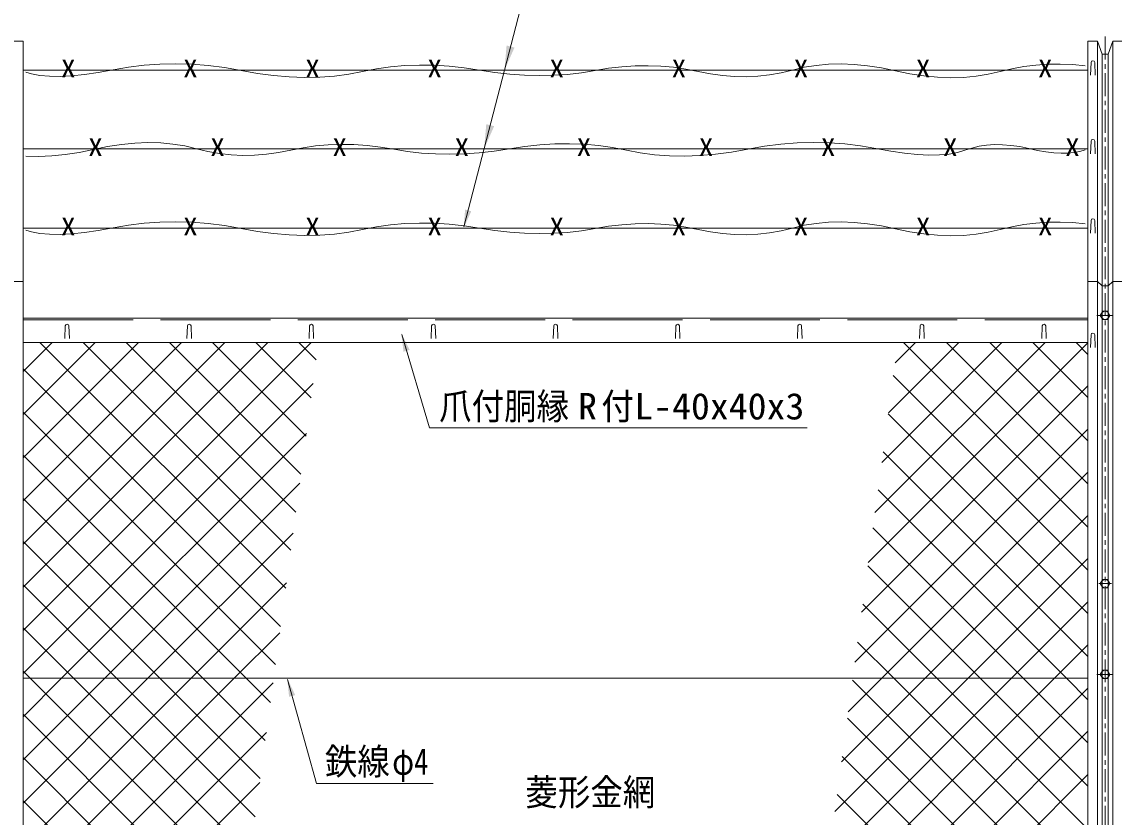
# Model space of a CAD drawing. Units: millimetres, scale not verified. Extents: x -4455 to 4455, y -3150 to 3150.
# Drawn here: x -3399 to -1610, y 431 to 1734 of the extents above; entities that cross this region are included whole.
import ezdxf
from ezdxf.enums import TextEntityAlignment as Align

# ---------------------------------------------------------------- set-up
doc = ezdxf.new("R2010")
doc.units = ezdxf.units.MM
doc.header["$LTSCALE"] = 30
doc.linetypes.add('DASHED', pattern=[7.5, 6, -1.5])
doc.linetypes.add('USER1', pattern=[2, 1.25, -0.25, 0.25, -0.25])
for name, color, linetype, lineweight in [('0-0_1部材', 3, 'Continuous', 18), ('0-3_6文字', 3, 'Continuous', 9), ('0-8_中心線', 1, 'USER1', 18), ('0-9_8部品', 3, 'Continuous', 18), ('0-A_2網', 4, 'Continuous', 18)]:
    doc.layers.add(name, color=color, linetype=linetype, lineweight=lineweight)
doc.styles.add('ＭＳ ゴシック', font='')
doc.styles.get('ＭＳ ゴシック').set_extended_font_data('MS Gothic')

msp = doc.modelspace()

# ---------------------------------------------------------------- linework, layer by layer
at = {"layer": '0-0_1部材', "color": 7, "lineweight": 9}
for p, q in [((-3411.96, 1702.15), (-3396.46, 1702.15)), ((-3396.46, 1702.15), (-3396.46, -851.56)), ((-1652.46, 1702.15), (-1652.46, -851.56)), ((-1611.96, 1702.15), (-1596.46, 1702.15)), ((-3411.96, 1308.44), (-3396.46, 1308.44)), ((-1636.96, 1308.44), (-1652.46, 1308.44)), ((-1629.46, 1301.21), (-1636.96, 1308.44)), ((-1619.46, 1301.21), (-1611.96, 1308.44)), ((-1611.96, 1308.44), (-1596.46, 1308.44)), ((-1629.46, 1301.21), (-1619.46, 1301.21)), ((-3396.46, 1248.44), (-1652.46, 1248.44)), ((-3396.46, 1208.44), (-1652.46, 1208.44)), ((-3396.46, 658.44), (-1652.46, 658.44))]:
    msp.add_line(p, q, dxfattribs=at)
at = {"layer": '0-0_1部材'}
for p, q in [((-1636.96, 1702.15), (-1636.96, -851.56)), ((-1611.96, 1702.15), (-1611.96, -851.56)), ((-1648.21, 1646.39), (-1647.46, 1666.89)), ((-1640.71, 1646.39), (-1641.46, 1666.89)), ((-1629.46, 1680.65), (-1629.46, -851.56)), ((-1619.46, 1680.65), (-1619.46, -851.56)), ((-1648.21, 1517.54), (-1647.46, 1538.04)), ((-1640.71, 1517.54), (-1641.46, 1538.04)), ((-1648.21, 1387.64), (-1647.46, 1408.14)), ((-1640.71, 1387.64), (-1641.46, 1408.14)), ((-3328.21, 1214.94), (-3327.46, 1235.44)), ((-3320.71, 1214.94), (-3321.46, 1235.44)), ((-3128.21, 1214.94), (-3127.46, 1235.44)), ((-3120.71, 1214.94), (-3121.46, 1235.44)), ((-2928.21, 1214.94), (-2927.46, 1235.44)), ((-2920.71, 1214.94), (-2921.46, 1235.44)), ((-2728.21, 1214.94), (-2727.46, 1235.44)), ((-2720.71, 1214.94), (-2721.46, 1235.44)), ((-2528.21, 1214.94), (-2527.46, 1235.44)), ((-2520.71, 1214.94), (-2521.46, 1235.44)), ((-2328.21, 1214.94), (-2327.46, 1235.44)), ((-2320.71, 1214.94), (-2321.46, 1235.44)), ((-2128.21, 1214.94), (-2127.46, 1235.44)), ((-2120.71, 1214.94), (-2121.46, 1235.44)), ((-1928.21, 1214.94), (-1927.46, 1235.44)), ((-1920.71, 1214.94), (-1921.46, 1235.44)), ((-1728.21, 1214.94), (-1727.46, 1235.44)), ((-1720.71, 1214.94), (-1721.46, 1235.44)), ((-1648.21, 1200.39), (-1647.46, 1220.89)), ((-1640.71, 1200.39), (-1641.46, 1220.89))]:
    msp.add_line(p, q, dxfattribs=at)
at = {"layer": '0-0_1部材', "color": 1}
for p, q in [((-3396.46, 1654.44), (-1652.46, 1654.44)), ((-1677.49, 1663.61), (-1656.96, 1661.66)), ((-3396.46, 1525.59), (-1652.46, 1525.59)), ((-3396.46, 1395.69), (-1652.46, 1395.69)), ((-1677.49, 1404.85), (-1656.96, 1402.9))]:
    msp.add_line(p, q, dxfattribs=at)
at = {"layer": '0-0_1部材', "color": 1, "linetype": 'DASHED'}
msp.add_line((-3396.46, 1245.44), (-1652.46, 1245.44), dxfattribs=at)
at = {"layer": '0-0_1部材', "color": 7, "lineweight": 9}
for points in [[(-1629.46, 1680.65), (-1636.96, 1702.15), (-1652.46, 1702.15)], [(-1629.46, 1680.65), (-1619.46, 1680.65), (-1611.96, 1702.15)]]:
    msp.add_lwpolyline(points, dxfattribs=at)
at = {"layer": '0-0_1部材', "color": 1}
for points in [[(-3391.96, 1651.16), (-3382.72, 1648.33), (-3368.92, 1645.8), (-3353.37, 1644.44), (-3336.06, 1644.25), (-3316.99, 1645.23), (-3296.17, 1647.37), (-3273.59, 1650.68), (-3249.26, 1655.15), (-3223.93, 1659.56), (-3198.34, 1662.66), (-3172.51, 1664.45), (-3146.43, 1664.94), (-3120.1, 1664.12), (-3093.52, 1661.99), (-3066.69, 1658.56), (-3039.61, 1653.82), (-3012.7, 1649.07), (-2986.36, 1645.63), (-2960.59, 1643.48), (-2935.4, 1642.63), (-2910.79, 1643.08), (-2886.75, 1644.83), (-2863.29, 1647.88), (-2840.4, 1652.22), (-2817.63, 1656.63), (-2794.54, 1659.86), (-2771.13, 1661.92), (-2747.39, 1662.81), (-2723.32, 1662.52), (-2698.93, 1661.06), (-2674.22, 1658.42), (-2649.18, 1654.62), (-2624.16, 1650.76), (-2599.52, 1647.98), (-2575.26, 1646.27), (-2551.37, 1645.63), (-2527.86, 1646.07), (-2504.72, 1647.58), (-2481.95, 1650.16)], [(-2481.95, 1650.16), (-2459.56, 1653.82), (-2437.5, 1657.46), (-2415.71, 1660.01), (-2394.19, 1661.46), (-2372.96, 1661.81), (-2351.99, 1661.06), (-2331.3, 1659.21), (-2310.89, 1656.27), (-2290.75, 1652.22), (-2270.83, 1648.24), (-2251.09, 1645.48), (-2231.53, 1643.94), (-2212.14, 1643.63), (-2192.93, 1644.54), (-2173.89, 1646.68), (-2155.02, 1650.04), (-2136.33, 1654.62), (-2117.42, 1659.14), (-2097.88, 1662.33), (-2077.72, 1664.19), (-2056.93, 1664.7), (-2035.51, 1663.89), (-2013.47, 1661.73), (-1990.81, 1658.24), (-1967.52, 1653.42), (-1944.19, 1648.59), (-1921.42, 1645.1), (-1899.19, 1642.95), (-1877.51, 1642.13), (-1856.39, 1642.65), (-1835.81, 1644.51), (-1815.78, 1647.69), (-1796.31, 1652.22), (-1777, 1656.86), (-1757.5, 1660.41), (-1737.8, 1662.86), (-1717.9, 1664.21), (-1697.8, 1664.45), (-1677.49, 1663.61)], [(-3235.45, 1532.88), (-3258.11, 1529.39), (-3281.4, 1524.57), (-3304.73, 1519.74), (-3327.51, 1516.25), (-3349.73, 1514.1), (-3371.41, 1513.28), (-3391.96, 1513.79)], [(-2385.64, 1519.02), (-2408.53, 1523.37), (-2431.29, 1527.78), (-2454.38, 1531.01), (-2477.8, 1533.07), (-2501.54, 1533.95), (-2525.6, 1533.67), (-2549.99, 1532.21), (-2574.7, 1529.57), (-2599.74, 1525.77), (-2624.76, 1521.91), (-2649.4, 1519.12), (-2673.66, 1517.41), (-2697.55, 1516.78), (-2721.07, 1517.21), (-2744.21, 1518.72), (-2766.97, 1521.31), (-2789.36, 1524.97), (-2811.42, 1528.61), (-2833.21, 1531.16), (-2854.73, 1532.61), (-2875.97, 1532.96), (-2896.93, 1532.21), (-2917.62, 1530.36), (-2938.04, 1527.41), (-2958.18, 1523.37), (-2978.09, 1519.39), (-2997.83, 1516.63), (-3017.39, 1515.09), (-3036.78, 1514.78), (-3056, 1515.69), (-3075.04, 1517.83), (-3093.9, 1521.18), (-3112.59, 1525.77), (-3131.5, 1530.29), (-3151.04, 1533.48), (-3171.21, 1535.33), (-3192, 1535.85), (-3213.41, 1535.03), (-3235.45, 1532.88)], [(-1656.96, 1523.85), (-1665.73, 1521.28), (-1675.12, 1519.58), (-1685.38, 1518.68), (-1696.49, 1518.59), (-1708.47, 1519.29), (-1721.31, 1520.8), (-1735, 1523.11), (-1749.56, 1526.22), (-1764.31, 1529.25), (-1778.58, 1531.3), (-1792.37, 1532.38), (-1805.69, 1532.48), (-1818.52, 1531.62), (-1830.88, 1529.77), (-1842.76, 1526.96), (-1854.17, 1523.17), (-1866.21, 1519.48), (-1880, 1516.95), (-1895.56, 1515.59), (-1912.87, 1515.4), (-1931.93, 1516.37), (-1952.75, 1518.52), (-1975.33, 1521.83), (-1999.66, 1526.3), (-2025, 1530.71), (-2050.58, 1533.81), (-2076.41, 1535.6), (-2102.49, 1536.09), (-2128.82, 1535.27), (-2155.4, 1533.14), (-2182.23, 1529.71), (-2209.31, 1524.97), (-2236.23, 1520.22), (-2262.56, 1516.78), (-2288.33, 1514.63), (-2313.52, 1513.78), (-2338.13, 1514.23), (-2362.17, 1515.98), (-2385.64, 1519.02)], [(-3391.96, 1392.41), (-3382.72, 1389.57), (-3368.92, 1387.05), (-3353.37, 1385.69), (-3336.06, 1385.5), (-3316.99, 1386.47), (-3296.17, 1388.61), (-3273.59, 1391.92), (-3249.26, 1396.4), (-3223.93, 1400.8), (-3198.34, 1403.9), (-3172.51, 1405.7), (-3146.43, 1406.18), (-3120.1, 1405.36), (-3093.52, 1403.24), (-3066.69, 1399.8), (-3039.61, 1395.06), (-3012.7, 1390.32), (-2986.36, 1386.87), (-2960.59, 1384.73), (-2935.4, 1383.88), (-2910.79, 1384.33), (-2886.75, 1386.07), (-2863.29, 1389.12), (-2840.4, 1393.46), (-2817.63, 1397.87), (-2794.54, 1401.1), (-2771.13, 1403.16), (-2747.39, 1404.05), (-2723.32, 1403.76), (-2698.93, 1402.3), (-2674.22, 1399.67), (-2649.18, 1395.86), (-2624.16, 1392), (-2599.52, 1389.22), (-2575.26, 1387.51), (-2551.37, 1386.87), (-2527.86, 1387.31), (-2504.72, 1388.82), (-2481.95, 1391.4)], [(-2481.95, 1391.4), (-2459.56, 1395.06), (-2437.5, 1398.71), (-2415.71, 1401.25), (-2394.19, 1402.7), (-2372.96, 1403.05), (-2351.99, 1402.3), (-2331.3, 1400.46), (-2310.89, 1397.51), (-2290.75, 1393.46), (-2270.83, 1389.48), (-2251.09, 1386.72), (-2231.53, 1385.19), (-2212.14, 1384.88), (-2192.93, 1385.79), (-2173.89, 1387.92), (-2155.02, 1391.28), (-2136.33, 1395.86), (-2117.42, 1400.39), (-2097.88, 1403.58), (-2077.72, 1405.43), (-2056.93, 1405.95), (-2035.51, 1405.13), (-2013.47, 1402.98), (-1990.81, 1399.49), (-1967.52, 1394.66), (-1944.19, 1389.84), (-1921.42, 1386.35), (-1899.19, 1384.2), (-1877.51, 1383.38), (-1856.39, 1383.9), (-1835.81, 1385.75), (-1815.78, 1388.94), (-1796.31, 1393.46), (-1777, 1398.11), (-1757.5, 1401.65), (-1737.8, 1404.1), (-1717.9, 1405.45), (-1697.8, 1405.7), (-1677.49, 1404.85)]]:
    msp.add_lwpolyline(points, dxfattribs=at)
at = {"layer": '0-0_1部材'}
for centre in [(-1644.46, 1666.89), (-1644.46, 1538.04), (-1644.46, 1408.14), (-3324.46, 1235.44), (-3124.46, 1235.44), (-2924.46, 1235.44), (-2724.46, 1235.44), (-2524.46, 1235.44), (-2324.46, 1235.44), (-2124.46, 1235.44), (-1924.46, 1235.44), (-1724.46, 1235.44), (-1644.46, 1220.89)]:
    msp.add_arc(centre, 3, 0, 180, dxfattribs=at)
at = {"layer": '0-3_6文字', "color": 7}
for points in [[(-1857.13, 1783.33), (-2574.89, 1783.33), (-2674.57, 1397.62)], [(-2112.26, 1068.46), (-2731.1, 1068.46), (-2776.45, 1221.71)], [(-2724.76, 485.95), (-2915.9, 485.95), (-2963.41, 656.52)]]:
    msp.add_lwpolyline(points, dxfattribs=at)
at = {"layer": '0-3_6文字', "color": 1}
for points in [[(-2591.74, 1691.5), (-2604.65, 1694.84), (-2608.2, 1654.44)], [(-2625.04, 1562.65), (-2637.94, 1565.99), (-2641.5, 1525.59)]]:
    msp.add_solid(points, dxfattribs=at)
at = {"layer": '0-3_6文字', "color": 7}
for points in [[(-2675.07, 1395.69), (-2672.6, 1426.04), (-2662.52, 1423.43)], [(-2777.02, 1223.63), (-2763.51, 1196.34), (-2773.5, 1193.39)], [(-2963.95, 658.44), (-2950.88, 630.94), (-2960.92, 628.15)]]:
    msp.add_solid(points, dxfattribs=at)
at = {"layer": '0-8_中心線'}
msp.add_line((-1624.46, 1709.39), (-1624.46, -904.52), dxfattribs=at)
at = {"layer": '0-9_8部品', "color": 1, "linetype": 'USER1'}
for p, q in [((-1637.9, 1252.89), (-1611.02, 1252.89)), ((-1634.59, 813.44), (-1613.8, 813.44)), ((-1637.9, 664.87), (-1611.02, 664.87))]:
    msp.add_line(p, q, dxfattribs=at)
at = {"layer": '0-9_8部品'}
for points in [[(-1616.63, 1252.89), (-1620.55, 1259.68), (-1628.39, 1259.68), (-1632.31, 1252.89), (-1628.39, 1246.1), (-1620.55, 1246.1)], [(-1616.62, 813.44), (-1620.54, 820.23), (-1628.38, 820.23), (-1632.3, 813.44), (-1628.38, 806.65), (-1620.54, 806.65)], [(-1616.63, 664.87), (-1620.55, 671.66), (-1628.39, 671.66), (-1632.31, 664.87), (-1628.39, 658.08), (-1620.55, 658.08)]]:
    msp.add_lwpolyline(points, close=True, dxfattribs=at)
for centre in [(-1624.47, 1252.89), (-1624.46, 813.44), (-1624.47, 664.87)]:
    msp.add_circle(centre, 6.8, dxfattribs=at)
at = {"layer": '0-A_2網'}
for p, q in [((-3396.46, 1161.17), (-3349.19, 1208.44)), ((-3396.46, 1090.46), (-3278.47, 1208.44)), ((-3396.46, 1019.75), (-3207.76, 1208.44)), ((-3396.46, 949.03), (-3137.05, 1208.44)), ((-3396.46, 878.32), (-3066.34, 1208.44)), ((-3396.46, 807.61), (-2995.63, 1208.44)), ((-3396.46, 736.9), (-2924.92, 1208.44)), ((-2966.46, 805.82), (-3369.09, 1208.44)), ((-2958.1, 868.17), (-3298.38, 1208.44)), ((-2949.74, 930.52), (-3227.67, 1208.44)), ((-2941.39, 992.87), (-3156.95, 1208.44)), ((-2933.03, 1055.23), (-3086.24, 1208.44)), ((-2924.67, 1117.58), (-3015.53, 1208.44)), ((-2916.31, 1179.93), (-2944.82, 1208.44)), ((-2012.26, 848.31), (-1652.46, 1208.11)), ((-2001.32, 929.97), (-1722.84, 1208.44)), ((-1990.37, 1011.62), (-1793.55, 1208.44)), ((-1979.42, 1093.28), (-1864.26, 1208.44)), ((-1968.48, 1174.94), (-1934.97, 1208.44)), ((-1652.46, 906.03), (-1954.87, 1208.44)), ((-1652.46, 976.74), (-1884.16, 1208.44)), ((-1652.46, 1047.45), (-1813.45, 1208.44)), ((-1652.46, 1118.16), (-1742.74, 1208.44)), ((-1652.46, 1188.87), (-1672.03, 1208.44)), ((-2974.82, 743.47), (-3396.46, 1165.11)), ((-1652.46, 835.32), (-1971.27, 1154.13)), ((-3396.46, 666.19), (-2921.51, 1141.14)), ((-2023.21, 766.65), (-1652.46, 1137.4)), ((-2983.18, 681.11), (-3396.46, 1094.4)), ((-1652.46, 764.61), (-1979.63, 1091.77)), ((-3333.5, 658.44), (-2932.46, 1059.49)), ((-2034.15, 685), (-1652.46, 1066.69)), ((-3031.22, 658.44), (-3396.46, 1023.69)), ((-1652.46, 693.9), (-1987.98, 1029.42)), ((-1990, 658.44), (-1652.46, 995.98)), ((-3262.79, 658.44), (-2943.4, 977.83)), ((-1687.72, 658.44), (-1996.34, 967.07)), ((-3101.93, 658.44), (-3396.46, 952.98)), ((-1919.29, 658.44), (-1652.46, 925.27)), ((-3192.08, 658.44), (-2954.35, 896.17)), ((-1758.43, 658.44), (-2004.7, 904.72)), ((-3172.64, 658.44), (-3396.46, 882.26)), ((-1829.14, 658.44), (-2013.06, 842.37)), ((-1848.58, 658.44), (-1652.46, 854.56)), ((-3243.35, 658.44), (-3396.46, 811.55)), ((-3121.37, 658.44), (-2965.3, 814.52)), ((-1899.85, 658.44), (-2021.42, 780.01)), ((-1777.87, 658.44), (-1652.46, 783.85)), ((-3314.06, 658.44), (-3396.46, 740.84)), ((-3050.66, 658.44), (-2976.24, 732.86)), ((-1970.56, 658.44), (-2029.78, 717.66)), ((-3396.46, 595.48), (-3333.5, 658.44)), ((-3396.46, 524.77), (-3262.79, 658.44)), ((-3396.46, 454.06), (-3192.08, 658.44)), ((-3396.46, 383.35), (-3121.37, 658.44)), ((-3396.46, 312.64), (-3050.66, 658.44)), ((-3396.46, 241.93), (-2987.19, 651.2)), ((-3024.97, 369.35), (-3314.06, 658.44)), ((-3016.61, 431.7), (-3243.35, 658.44)), ((-3008.25, 494.06), (-3172.64, 658.44)), ((-2999.89, 556.41), (-3101.93, 658.44)), ((-2991.54, 618.76), (-3031.22, 658.44)), ((-2077.94, 358.37), (-1777.87, 658.44)), ((-2066.99, 440.03), (-1848.58, 658.44)), ((-2056.05, 521.68), (-1919.29, 658.44)), ((-2045.1, 603.34), (-1990, 658.44)), ((-1652.46, 269.64), (-2038.13, 655.31)), ((-1652.46, 340.35), (-1970.56, 658.44)), ((-1652.46, 411.06), (-1899.85, 658.44)), ((-1652.46, 481.77), (-1829.14, 658.44)), ((-1652.46, 552.48), (-1758.43, 658.44)), ((-1652.46, 623.19), (-1687.72, 658.44)), ((-2099.83, 195.06), (-1652.46, 642.43)), ((-3041.69, 244.65), (-3396.46, 599.42)), ((-1652.46, 198.92), (-2046.49, 592.96)), ((-3396.46, 171.22), (-2998.13, 569.54)), ((-2110.78, 113.4), (-1652.46, 571.71)), ((-3050.04, 182.29), (-3396.46, 528.71)), ((-1652.46, 128.21), (-2054.85, 530.6)), ((-2085.02, 68.44), (-1652.46, 501)), ((-3396.46, 100.51), (-3009.08, 487.89)), ((-1663.4, 68.44), (-2063.21, 468.25)), ((-3058.4, 119.94), (-3396.46, 458))]:
    msp.add_line(p, q, dxfattribs=at)
for points in [[(-2088.89, 276.71), (-1707.15, 658.44), (-1652.46, 713.14)], [(-3033.33, 307), (-3384.77, 658.44), (-3396.46, 670.13)]]:
    msp.add_lwpolyline(points, dxfattribs=at)

# ---------------------------------------------------------------- texts
at = {"layer": '0-0_1部材', "color": 1, "style": 'ＭＳ ゴシック', "width": 1.2}
for p in [(-3334.28, 1634.17), (-3134.28, 1634.17), (-2934.28, 1634.17), (-2734.28, 1634.17), (-2534.28, 1634.17), (-2334.28, 1634.17), (-2134.28, 1634.17), (-1934.28, 1634.17), (-1734.28, 1634.17), (-3289.77, 1505.32), (-3089.77, 1505.32), (-2889.77, 1505.32), (-2689.77, 1505.32), (-2489.77, 1505.32), (-2289.77, 1505.32), (-2089.77, 1505.32), (-1889.77, 1505.32), (-1689.77, 1505.32), (-3334.28, 1375.41), (-3134.28, 1375.41), (-2934.28, 1375.41), (-2734.28, 1375.41), (-2534.28, 1375.41), (-2334.28, 1375.41), (-2134.28, 1375.41), (-1934.28, 1375.41), (-1734.28, 1375.41)]:
    msp.add_text('X', height=28.81, dxfattribs=at).set_placement(p, align=Align.BOTTOM_LEFT)
at = {"layer": '0-0_1部材', "style": 'ＭＳ ゴシック'}
for s, width, p in [('鉄線', 0.9, (-2902.32, 487.53)), ('φ4', 0.8, (-2791.99, 487.53))]:
    msp.add_text(s, height=43.33, dxfattribs=dict(at, width=width)).set_placement(p, align=Align.BOTTOM_LEFT)
at = {"layer": '0-3_6文字', "style": 'ＭＳ ゴシック'}
for s, width, p in [('爪付胴縁  付', 0.9, (-2715.16, 1069.39)), ('R', 1.05, (-2487.74, 1069.39)), ('L-40x40x3', 1.05, (-2395.54, 1069.39)), ('菱形金網', 0.9, (-2573.9, 437.21))]:
    msp.add_text(s, height=43.33, dxfattribs=dict(at, width=width)).set_placement(p, align=Align.BOTTOM_LEFT)

doc.saveas('drawing.dxf')
